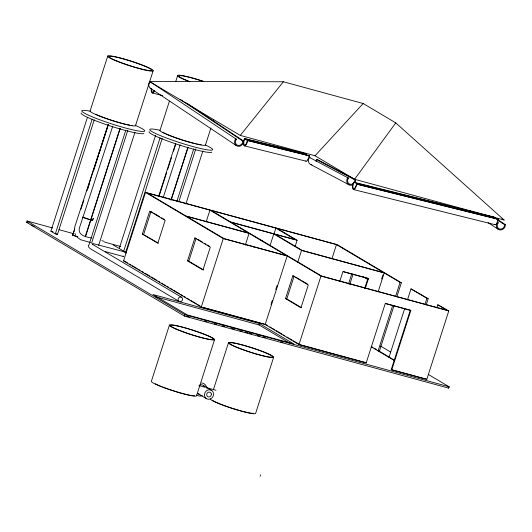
<?xml version="1.0" encoding="UTF-8"?>
<svg xmlns="http://www.w3.org/2000/svg" width="532" height="532" viewBox="0 0 532 532"><rect width="100%" height="100%" fill="white"/><g stroke="black" fill="none" stroke-linecap="round" stroke-linejoin="round"><path stroke-width="0.8" d="M355.256 182.237A4.821 4.396 -62.1 0 0 355.689 179.803L317.272 159.494L316.407 159.507L316.347 160.624A3.89 3.544 -62.1 0 1 316.055 161.588M316.407 159.507L354.831 179.823L354.771 180.94A3.89 3.544 -62.1 0 1 353.953 182.775M180.242 99.358L242.712 141.033L242.619 142.137A3.89 3.531 -56.3 0 1 237.831 145.329A3.89 3.531 -56.3 0 1 235.822 140.242L236.427 139.284L149.911 81.589A4.821 4.376 -56.3 0 0 151.188 88.764M497.6 220.115L504.536 224.664L504.449 225.774A3.89 3.531 -56.7 0 1 499.661 228.966A3.89 3.531 -56.7 0 1 497.646 223.879L498.258 222.915L496.868 222.004M74.447 228.906L75.005 226.067L108.222 124.594M88.472 245.192L88.718 247.227L90.26 248.657L179.065 301.398M308.786 156.867L309.385 155.73A4.821 1.922 -76.1 0 1 305.681 160.93M494.614 224.431A4.821 1.922 -76.1 0 0 498.318 219.231L356.753 184.072L356.161 185.209A3.89 1.549 -76.1 0 1 353.527 188.561A3.89 1.549 -76.1 0 1 353.428 183.547L353.594 182.143L494.361 217.103M497.726 220.368L498.318 219.231M449.141 386.877L448.616 388.114L184.484 316.114L26.6 222.349L27.039 220.98L52.655 227.962M94.27 119.78L57.456 234.439L55.328 233.861L50.873 231.214L87.428 117.339M107.797 55.907L90.201 110.709A24 2.427 17.8 0 0 112.618 120.724A24 2.427 17.8 0 0 135.534 125.146M55.328 233.861L92.142 119.195M77.34 236.807L72.618 235.23L74.646 228.9M80.99 209.136L83.783 200.438M86.836 190.948L108.162 124.521M72.618 235.23L74.713 229.545M87.913 188.421L89.183 184.471M93.758 170.233L98.58 155.211M99.085 153.628L108.229 125.16M85.193 236.793L119.973 128.458M85.512 236.64L120.299 128.305M82.972 217.488L92.422 220.64L93.153 218.353M92.422 220.64L93.479 218.2M88.964 244.939L125.778 130.274M91.531 243.297L127.84 130.22M135.48 125.791L153.07 70.989A24 2.427 17.8 0 0 121.895 58.374A24 2.427 17.8 0 0 116.342 60.974A24 2.427 17.8 0 0 153.07 70.989M98.633 245.378L134.942 132.295M119.308 248.324L155.617 135.248M169.415 101.16L160.112 130.121A24 2.427 17.8 0 0 182.529 140.142A24 2.427 17.8 0 0 205.445 144.564M175.7 81.582L177.708 75.325M123.517 251.762L160.072 137.894M125.392 253.139L162.207 138.473M436.785 307.942L437.796 304.789L448.782 310.901L426.79 379.409L391.758 369.86L410.824 310.488L385.261 303.519L366.202 362.891L298.984 344.57L265.175 324.493L201.276 307.07L123.53 260.899L145.529 192.398L337.235 244.654L401.367 282.745L396.819 296.923M142.376 234.027L149.711 211.197L165.153 220.368L157.824 243.204L142.376 234.027L158.396 243.137M143.653 234.379L150.988 211.543L153.09 212.793M158.682 196.261L175.673 143.334M159.081 196.202L166.696 172.474M167.713 169.316L171.523 157.452M173.552 151.128L175.839 144.012M163.138 197.824L180.148 144.837M170.898 200.138L187.909 147.158M171.218 199.985L187.976 147.796M176.957 201.163L193.708 148.973M178.765 201.894L195.776 148.913M185.868 203.975L202.872 150.995M205.392 145.209L210.918 127.986M213.179 120.944L213.684 119.374M194.845 237.997L210.286 247.174L202.958 270.01L187.51 260.833L194.845 237.997L196.122 238.349L188.787 261.185L203.537 269.937M169.389 325.185L151.354 381.358A23.721 2.394 17.8 0 0 173.685 390.993A23.721 2.394 17.8 0 0 196.541 395.761L214.576 339.589M206.15 221.937L209.941 210.127L147.317 193.056L185.934 215.985L248.557 233.056L209.941 210.127M184.484 316.114L184.923 314.745L27.039 220.98M201.276 307.07L223.267 238.569L145.529 192.398M245.279 245.172L249.069 233.362L186.446 216.291L224.032 238.609L286.655 255.679L249.069 233.362M213.478 389.451L228.467 342.774M269.977 245.744L273.774 233.934L231.167 222.323M273.86 234.399L275.882 228.095L295.313 239.639L230.655 222.017M289.169 342.827L259.051 324.939L259.49 323.569L152.983 294.535L187.311 314.924L293.81 343.951L259.49 323.569M270.981 304.497L272.244 300.56M275.782 289.541L277.046 285.604M265.175 324.493L287.167 255.985L223.267 238.569M295.087 246.595L297.109 240.291L277.159 228.447M292.839 275.769L308.287 284.939L300.952 307.775L285.504 298.598L292.839 275.769L294.116 276.115L286.788 298.951L301.531 307.702M297.74 262.229L301.531 250.419L273.774 233.934M273.661 357.178L255.626 413.351A23.721 2.394 17.8 0 1 232.77 408.583A23.721 2.394 17.8 0 1 210.433 398.947M298.984 344.57L320.976 276.068L287.167 255.985M260.128 476.226L260.567 474.857M331.915 258.785L336.47 244.614L211.224 210.473L321.74 276.108L446.986 310.249L437.796 304.789M339.895 281.002L342.907 271.633L368.463 278.595L365.205 288.75M348.493 284.008L351.785 273.774M349.77 284.354L353.062 274.12M364.693 288.444L367.951 278.289L343.187 271.539M381.644 278.941L382.907 275.004M378.112 291.842L384.177 272.949L301.531 250.419M392.762 305.235L378.099 350.901L379.376 351.246L394.039 305.581M395.542 296.57L400.091 282.399L384.177 272.949M388.998 357.378L404.672 308.56M407.459 299.895L410.997 288.876L428.194 298.678L426.172 304.976M391.758 369.86L391.246 369.554L410.305 310.183L385.547 303.433M424.895 304.63L426.917 298.326L410.997 288.876M448.616 388.114L449.055 386.744L428.333 374.442M112.771 126.131L79.587 227.477C77.067 234.938 85.719 237.186 92.089 237.99M306.053 155.204L306.226 153.801L244.52 138.473A4.821 1.922 -76.1 0 0 243.457 141.984M494.993 218.699L495.166 217.302M352.689 184.85A4.821 4.396 -62.1 0 1 347.496 183.46A4.821 4.396 -62.1 0 1 347.808 177.701L348.527 178.14L347.948 179.118A3.89 3.544 -62.1 0 0 348.846 183.58A3.89 3.544 -62.1 0 0 353.248 183.493M354.585 179.271L395.775 122.885L363.17 103.521L283.376 81.768L149.306 81.383L240.265 135.401L315.03 155.776L354.585 179.271L504.117 220.029L395.775 122.885M240.265 135.401L283.376 81.768M315.03 155.776L363.17 103.521M309.385 155.73L247.294 140.435L244.52 138.473M354.831 179.823L355.689 179.803M242.712 141.033L243.576 141.027A4.821 4.376 -56.3 0 1 237.531 146.207A4.821 4.376 -56.3 0 1 235.716 138.839L236.427 139.284M504.536 224.664L505.4 224.664A4.821 4.376 -56.7 0 1 499.368 229.844A4.821 4.376 -56.7 0 1 497.54 222.469L498.258 222.915M92.408 243.403L124.9 251.975M306.472 154.22L244.767 138.899L244.348 139.876A3.89 1.549 -76.1 0 0 244.447 144.89A3.89 1.549 -76.1 0 0 247.081 141.545L247.294 140.435L308.194 155.563M244.414 145.874L306.126 161.203M353.847 182.562L495.412 217.721M356.367 184.105L497.939 219.264M353.494 189.545L495.059 224.697M152.252 92.967L162.719 95.614M297.109 240.291L275.051 234.28L302.296 250.459L383.665 272.643L336.47 244.614M260.72 240.311L262.316 240.743M400.091 282.399L401.367 282.745M426.917 298.326L428.194 298.678M320.976 276.068L448.782 310.901M187.51 260.833L188.787 261.185M59.059 229.704L73.463 233.634M104.678 242.146L120.684 246.509M26.6 222.349L28.203 222.788M50.873 231.214L53.001 231.792M90.553 242.539L80.631 239.733L77.233 237.285M285.504 298.598L286.788 298.951M105.236 251.583L123.437 256.544M123.53 260.899L125.133 261.338M202.832 307.33L264.663 324.188M155.75 296.783L259.051 324.939M299.749 344.61L364.892 362.372M391.246 369.554L424.995 378.751M184.923 314.745L449.055 386.744M186.865 316.294L189.272 316.946M204.488 321.095L206.888 321.747M214.097 323.715L216.497 324.367M222.103 325.897L224.504 326.548M231.713 328.517L234.113 329.168M239.719 330.698L242.12 331.356M245.325 332.227L247.726 332.879M249.328 333.318L251.729 333.976M257.335 335.499L259.736 336.158M262.941 337.029L265.342 337.687M280.557 341.83L282.958 342.488M198.908 385.58L205.126 387.276M206.675 387.702L215.999 390.242M101.825 240.657L104.206 241.375M82.507 217.076L92.741 220.487M72.937 235.078L77.665 236.654M311.952 164.9A4.821 4.396 -62.1 0 1 309.385 157.392L348.527 178.14M310.834 164.601L349.258 184.917M501.975 218.758L504.117 220.029M367.951 278.289L368.463 278.595M366.708 278.475L368.111 279.307M363.323 276.873L367.539 279.38M410.305 310.183L410.824 310.488M252.494 246.269L253.864 247.081M295.519 276.946L300.434 279.865M301.837 280.703L307.456 284.035M380.466 346.013L390.475 351.951M154.499 213.631L159.414 216.544M161.515 217.801L164.328 219.463M197.525 239.181L202.439 242.1M204.547 243.35L205.951 244.188M207.354 245.019L209.462 246.269M371.536 346.591L372.959 347.443M374.388 348.287L376.523 349.557M377.953 350.402L389.597 357.318M390.282 357.723L394.431 360.191M425.401 378.584L426.79 379.409M371.176 346.791L394.538 360.663M365.683 362.585L366.202 362.891M266.333 324.766L267.756 325.611M269.89 326.881L271.307 327.725M272.73 328.57L274.864 329.833M276.288 330.678L281.973 334.056M283.396 334.901L284.82 335.745M286.947 337.009L288.371 337.853M289.794 338.698L291.928 339.968M293.351 340.812L299.037 344.191M113.156 244.92L126.669 252.939M125.326 261.558L127.434 262.808M129.535 264.058L130.939 264.889M132.348 265.727L137.263 268.647M138.666 269.478L140.069 270.309M142.177 271.566L143.58 272.397M144.983 273.229L149.898 276.148M151.301 276.986L156.92 280.317M158.323 281.155L159.726 281.987M161.834 283.237L163.238 284.068M164.455 284.793L165.871 285.637M167.287 286.475L168.71 287.32M170.127 288.164L172.255 289.428M173.671 290.266L179.344 293.637M180.76 294.482L182.888 295.745M184.311 296.583L185.728 297.428M187.144 298.272L189.272 299.536M190.689 300.374L196.361 303.745M197.784 304.59L199.912 305.853M181.578 297.288A2.407 2.195 -59.3 0 0 178.074 299.376A2.407 2.195 -59.3 0 0 181.312 301.371A2.407 2.195 -59.3 0 0 181.578 297.288L92.388 244.294L92.92 244.833M56.186 233.681L57.456 234.439M203.41 385.52L211.849 390.535A4.888 4.449 -59.3 0 1 210.712 398.794A4.888 4.449 -59.3 0 1 204.501 394.219A4.888 4.449 -59.3 0 1 211.849 390.535M206.19 398.495L197.751 393.481A4.888 4.449 -59.3 0 0 199.919 394.272M309.385 157.392L310.103 157.831M246.05 139.218L248.577 140.754M149.911 81.589L150.623 82.034M494.993 217.834L505.4 224.664M469.41 210.393L470.8 211.304M488.143 222.675L497.859 229.046M186.599 103.015L243.576 141.027M150.217 88.159L236.022 145.409M74.952 233.408L75.491 234.745M124.654 251.922A2.407 0.971 -74.8 0 1 125.233 252.54M123.683 256.597A2.407 0.971 -74.8 0 1 123.105 255.985M34.208 226.466A4.821 0.485 17.8 0 1 31.78 225.029M205.219 144.963A32.997 3.332 17.8 0 1 201.768 148.774A32.997 3.332 17.8 0 1 157.685 134.45A32.997 3.332 17.8 0 1 160.046 130.287M211.789 152.119A32.997 3.332 17.8 0 1 177.814 144.524A32.997 3.332 17.8 0 1 149.14 131.637M189.851 81.795A24 2.427 17.8 0 1 178.566 75.178A24 2.427 17.8 0 1 203.55 81.363M189.778 81.589A22.544 2.281 17.8 0 1 180.016 75.644A22.544 2.281 17.8 0 1 203.357 81.449M201.242 144.751A22.544 2.281 17.8 0 1 199.66 144.511M198.948 144.378A22.544 2.281 17.8 0 1 196.534 143.873M195.656 143.673A22.544 2.281 17.8 0 1 166.164 133.918M165.592 133.658A22.544 2.281 17.8 0 1 162.832 132.235M135.188 125.346A32.997 3.332 17.8 0 1 135.893 130.513A32.997 3.332 17.8 0 1 91.551 116.535A32.997 3.332 17.8 0 1 90.427 111.241M143.853 133.419A32.997 3.332 17.8 0 1 109.885 125.825A32.997 3.332 17.8 0 1 81.21 112.944M132.601 125.459A22.544 2.281 17.8 0 1 131.331 125.333M129.748 125.093A22.544 2.281 17.8 0 1 125.745 124.255M125.1 124.102A22.544 2.281 17.8 0 1 121.595 123.211M120.864 123.012A22.544 2.281 17.8 0 1 116.222 121.682M115.437 121.449A22.544 2.281 17.8 0 1 95.68 114.24M253.691 413.351A22.524 2.274 17.8 0 1 248.025 412.619M247.347 412.473A22.524 2.274 17.8 0 1 243.543 411.569M242.838 411.389A22.524 2.274 17.8 0 1 222.083 404.732M221.299 404.426A22.524 2.274 17.8 0 1 212.241 400.137M194.606 395.761A22.524 2.274 17.8 0 1 173.698 390.867M173.006 390.648A22.524 2.274 17.8 0 1 168.83 389.251M168.159 389.018A22.524 2.274 17.8 0 1 163.005 387.143M162.213 386.837A22.524 2.274 17.8 0 1 155.244 383.791M200.045 384.822A4.888 4.449 -59.3 0 1 204.241 386.345M201.482 382.954A6.71 6.111 -59.3 0 1 206.808 388.2M202.386 395.608A6.71 6.111 -59.3 0 1 196.694 394.97M308.121 158.709A3.89 1.549 -76.1 0 1 307.689 159.434M247.673 140.401A4.821 1.922 -76.1 0 1 245.219 145.688A4.821 1.922 -76.1 0 1 243.37 143.155M356.753 184.072A4.821 1.922 -76.1 0 1 353.261 189.445A4.821 1.922 -76.1 0 1 353.594 182.143M154.46 91.005A4.821 1.929 -75.8 0 1 152.019 92.874A4.821 1.929 -75.8 0 1 151.301 89.083M154.26 90.48A3.89 1.556 -75.8 0 1 152.285 91.989A3.89 1.556 -75.8 0 1 151.713 88.93M211.337 394.032L211.33 394.671A2.494 2.274 -59.3 0 1 208.384 396.912A2.494 2.274 -59.3 0 1 206.875 393.74L207.187 393.168A2.494 2.274 -59.3 0 1 211.337 394.032M117.2 61.127A22.544 2.281 17.8 0 0 151.7 70.53A22.544 2.281 17.8 0 0 122.413 58.68A22.544 2.281 17.8 0 0 117.2 61.127M175.819 329.015A23.721 2.394 17.8 0 0 213.738 339.975A23.721 2.394 17.8 0 0 186.386 328.171A23.721 2.394 17.8 0 0 175.819 329.015M234.905 346.605A23.721 2.394 17.8 0 0 272.823 357.557A23.721 2.394 17.8 0 0 245.465 345.76A23.721 2.394 17.8 0 0 234.905 346.605M235.716 346.771A22.524 2.274 17.8 0 0 271.726 357.178A22.524 2.274 17.8 0 0 245.751 345.973A22.524 2.274 17.8 0 0 235.716 346.771M176.637 329.182A22.524 2.274 17.8 0 0 212.64 339.589A22.524 2.274 17.8 0 0 186.666 328.384A22.524 2.274 17.8 0 0 176.637 329.182"/></g></svg>
